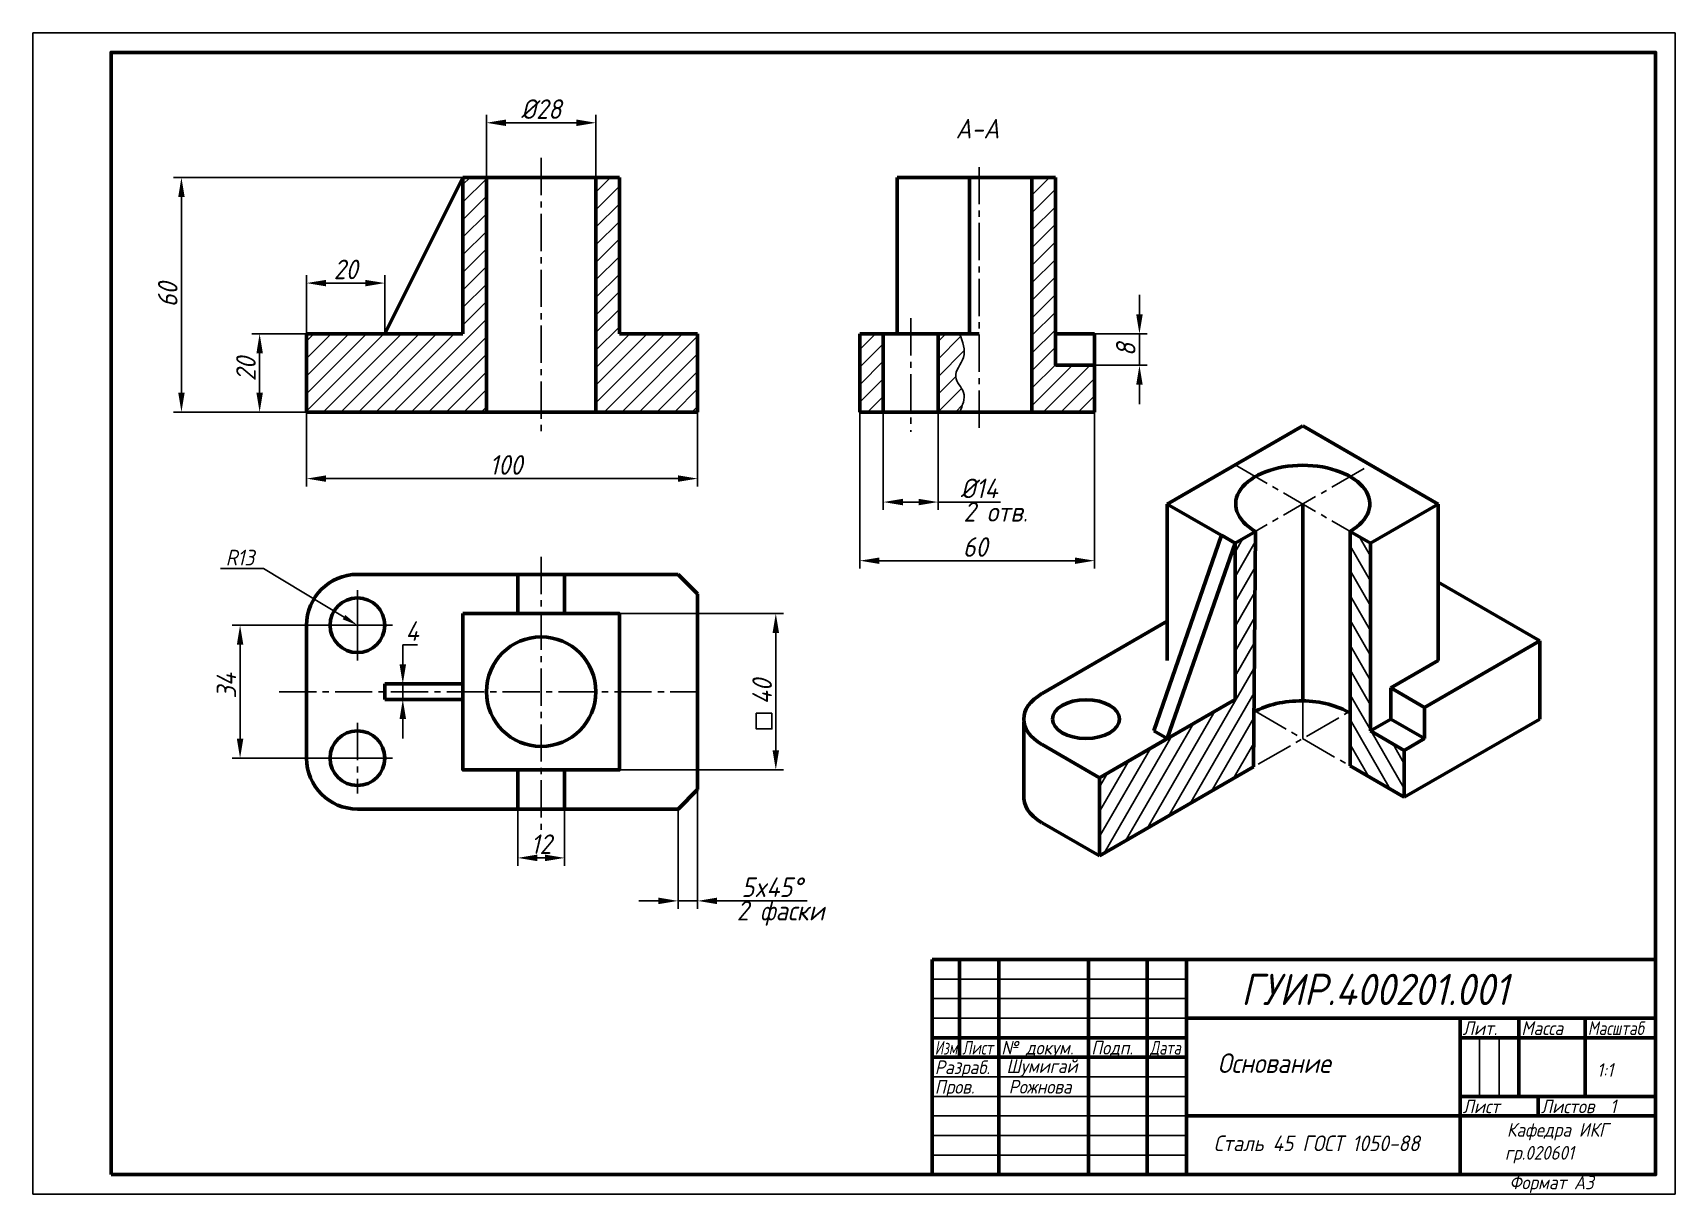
# Model space of a CAD drawing. Header units: millimetres. Extents: x 0 to 420, y 0 to 297.
import ezdxf
from ezdxf import colors
from ezdxf.entities.mleader import LeaderData, LeaderLine
from ezdxf.math import Vec2, Vec3

# ---------------------------------------------------------------- set-up
doc = ezdxf.new("R2010")
doc.units = ezdxf.units.MM
doc.header["$LTSCALE"] = 0.5
doc.linetypes.add('осевая2', pattern=[28.575, 19.05, -3.175, 3.175, -3.175])
doc.layers.get('0').update_dxf_attribs({"lineweight": 60})
doc.layers.get('Defpoints').update_dxf_attribs({"color": 5})
doc.layers.add('1-оси', color=1, linetype='осевая2')
doc.layers.add('3-размеры', color=6, linetype='Continuous')
doc.layers.add('2-штриховка', color=7, linetype='Continuous', true_color=0x00c7c7)
doc.layers.add('4-текст', color=7, linetype='Continuous', true_color=0x00ad00)
doc.styles.get("Standard").update_dxf_attribs({"font": 'isocpeui.ttf', "width": 0.9})
doc.dimstyles.new('Standart', dxfattribs={"dimtxt": 5, "dimasz": 5, "dimexe": 2, "dimexo": 0, "dimgap": 1, "dimtad": 1, "dimtoh": 1, "dimdec": 0, "dimtxsty": 'Standard', "dimcen": 2.5, "dimadec": 0, "dimazin": 0, "dimtfac": 1, "dimtdec": 0, "dimtmove": 0, "dimatfit": 3, "dimldrblk": 'DOTSMALL', "dimfxl": 1, "dimarcsym": 0})

# ---------------------------------------------------------------- blocks, each defined once
blk = doc.blocks.new('*D2')
at = {"layer": '3-размеры', "color": 0, "lineweight": -2, "transparency": 16777216}
for p, q in [((70, 220), (56, 220)), ((58, 215), (58, 205)), ((70, 200), (56, 200))]:
    blk.add_line(p, q, dxfattribs=at)
at = {"layer": '3-размеры', "color": 0, "transparency": 16777216}
for points in [[(57.17, 215), (58.83, 215), (58, 220)], [(57.17, 205), (58.83, 205), (58, 200)]]:
    blk.add_solid(points, dxfattribs=at)
at = {"layer": 'Defpoints', "color": 0, "transparency": 16777216}
for p in [(70, 220), (58, 200), (70, 200)]:
    blk.add_point(p, dxfattribs=at)
at = {"layer": '3-размеры', "color": 0, "transparency": 16777216, "insert": (54.5, 211), "char_height": 5, "attachment_point": 5, "rotation": 90}
blk.add_mtext('20', dxfattribs=at)
blk = doc.blocks.new('_DotSmall')
at = {"color": 0, "linetype": 'ByBlock', "const_width": 0.5}
blk.add_lwpolyline([(-0.0625, 0, 1), (0.0625, 0, 1)], format="xyb", close=True, dxfattribs=at)
blk = doc.blocks.new('*D3')
at = {"layer": '3-размеры', "color": 0, "lineweight": -2, "transparency": 16777216}
for p, q in [((116, 260), (116, 276)), ((121, 274), (139, 274)), ((144, 260), (144, 276))]:
    blk.add_line(p, q, dxfattribs=at)
at = {"layer": '3-размеры', "color": 0, "transparency": 16777216}
for points in [[(121, 274.83), (121, 273.17), (116, 274)], [(139, 274.83), (139, 273.17), (144, 274)]]:
    blk.add_solid(points, dxfattribs=at)
at = {"layer": 'Defpoints', "color": 0, "transparency": 16777216}
for p in [(144, 274), (116, 260), (144, 260)]:
    blk.add_point(p, dxfattribs=at)
at = {"layer": '3-размеры', "color": 0, "transparency": 16777216, "insert": (130, 277.5), "char_height": 5, "attachment_point": 5}
blk.add_mtext('%%c28', dxfattribs=at)
blk = doc.blocks.new('*D4')
at = {"layer": '3-размеры', "color": 0, "lineweight": -2, "transparency": 16777216}
for p, q in [((283, 225), (283, 230)), ((271.5, 220), (285, 220)), ((283, 220), (283, 212)), ((271.5, 212), (285, 212)), ((283, 207), (283, 202))]:
    blk.add_line(p, q, dxfattribs=at)
at = {"layer": '3-размеры', "color": 0, "transparency": 16777216}
for points in [[(282.17, 225), (283.83, 225), (283, 220)], [(282.17, 207), (283.83, 207), (283, 212)]]:
    blk.add_solid(points, dxfattribs=at)
at = {"layer": 'Defpoints', "color": 0, "transparency": 16777216}
for p in [(271.5, 220), (271.5, 212), (283, 212)]:
    blk.add_point(p, dxfattribs=at)
at = {"layer": '3-размеры', "color": 0, "transparency": 16777216, "insert": (279.5, 216), "char_height": 5, "attachment_point": 5, "rotation": 90}
blk.add_mtext('8', dxfattribs=at)
blk = doc.blocks.new('*D5')
at = {"layer": '3-размеры', "color": 0, "lineweight": -2, "transparency": 16777216}
for p, q in [((70, 200), (70, 181)), ((170, 200), (170, 181)), ((75, 183), (165, 183))]:
    blk.add_line(p, q, dxfattribs=at)
at = {"layer": '3-размеры', "color": 0, "transparency": 16777216}
for points in [[(75, 183.83), (75, 182.17), (70, 183)], [(165, 183.83), (165, 182.17), (170, 183)]]:
    blk.add_solid(points, dxfattribs=at)
at = {"layer": 'Defpoints', "color": 0, "transparency": 16777216}
for p in [(70, 200), (170, 200), (170, 183)]:
    blk.add_point(p, dxfattribs=at)
at = {"layer": '3-размеры', "color": 0, "transparency": 16777216, "insert": (121, 186.5), "char_height": 5, "attachment_point": 5}
blk.add_mtext('100', dxfattribs=at)
blk = doc.blocks.new('*D6')
at = {"layer": '3-размеры', "color": 0, "lineweight": -2, "transparency": 16777216}
for p, q in [((110, 260), (36, 260)), ((38, 255), (38, 205)), ((70, 200), (36, 200))]:
    blk.add_line(p, q, dxfattribs=at)
at = {"layer": '3-размеры', "color": 0, "transparency": 16777216}
for points in [[(37.17, 255), (38.83, 255), (38, 260)], [(37.17, 205), (38.83, 205), (38, 200)]]:
    blk.add_solid(points, dxfattribs=at)
at = {"layer": 'Defpoints', "color": 0, "transparency": 16777216}
for p in [(110, 260), (38, 200), (70, 200)]:
    blk.add_point(p, dxfattribs=at)
at = {"layer": '3-размеры', "color": 0, "transparency": 16777216, "insert": (34.5, 230), "char_height": 5, "attachment_point": 5, "rotation": 90}
blk.add_mtext('60', dxfattribs=at)
blk = doc.blocks.new('*D7')
at = {"layer": '3-размеры', "color": 0, "lineweight": -2, "transparency": 16777216}
for p, q in [((70, 220), (70, 235)), ((75, 233), (85, 233)), ((90, 220), (90, 235))]:
    blk.add_line(p, q, dxfattribs=at)
at = {"layer": '3-размеры', "color": 0, "transparency": 16777216}
for points in [[(75, 233.83), (75, 232.17), (70, 233)], [(85, 233.83), (85, 232.17), (90, 233)]]:
    blk.add_solid(points, dxfattribs=at)
at = {"layer": 'Defpoints', "color": 0, "transparency": 16777216}
for p in [(90, 233), (70, 220), (90, 220)]:
    blk.add_point(p, dxfattribs=at)
at = {"layer": '3-размеры', "color": 0, "transparency": 16777216, "insert": (80, 236.5), "char_height": 5, "attachment_point": 5}
blk.add_mtext('20', dxfattribs=at)
blk = doc.blocks.new('*D8')
at = {"layer": '3-размеры', "color": 0, "lineweight": -2, "transparency": 16777216}
for p, q in [((150, 148.5), (192, 148.5)), ((190, 143.5), (190, 113.5)), ((150, 108.5), (192, 108.5))]:
    blk.add_line(p, q, dxfattribs=at)
at = {"layer": '3-размеры', "color": 0, "transparency": 16777216}
for points in [[(189.17, 143.5), (190.83, 143.5), (190, 148.5)], [(189.17, 113.5), (190.83, 113.5), (190, 108.5)]]:
    blk.add_solid(points, dxfattribs=at)
at = {"layer": 'Defpoints', "color": 0, "transparency": 16777216}
for p in [(150, 148.5), (150, 108.5), (190, 108.5)]:
    blk.add_point(p, dxfattribs=at)
at = {"layer": '3-размеры', "color": 0, "transparency": 16777216, "insert": (186.5, 128.5), "char_height": 5, "attachment_point": 5, "rotation": 90}
blk.add_mtext('40', dxfattribs=at)
blk = doc.blocks.new('*D9')
at = {"layer": '3-размеры', "color": 0, "lineweight": -2, "transparency": 16777216}
for p, q in [((124, 98.5), (124, 84)), ((136, 98.5), (136, 84)), ((129, 86), (131, 86))]:
    blk.add_line(p, q, dxfattribs=at)
at = {"layer": '3-размеры', "color": 0, "transparency": 16777216}
for points in [[(129, 86.83), (129, 85.17), (124, 86)], [(131, 86.83), (131, 85.17), (136, 86)]]:
    blk.add_solid(points, dxfattribs=at)
at = {"layer": 'Defpoints', "color": 0, "transparency": 16777216}
for p in [(124, 98.5), (136, 98.5), (136, 86)]:
    blk.add_point(p, dxfattribs=at)
at = {"layer": '3-размеры', "color": 0, "transparency": 16777216, "insert": (130, 89.5), "char_height": 5, "attachment_point": 5}
blk.add_mtext('12', dxfattribs=at)
blk = doc.blocks.new('*D10')
at = {"layer": '3-размеры', "color": 0, "lineweight": -2, "transparency": 16777216}
for p, q in [((83, 145.5), (51, 145.5)), ((53, 140.5), (53, 116.5)), ((83, 111.5), (51, 111.5))]:
    blk.add_line(p, q, dxfattribs=at)
at = {"layer": '3-размеры', "color": 0, "transparency": 16777216}
for points in [[(52.17, 140.5), (53.83, 140.5), (53, 145.5)], [(52.17, 116.5), (53.83, 116.5), (53, 111.5)]]:
    blk.add_solid(points, dxfattribs=at)
at = {"layer": 'Defpoints', "color": 0, "transparency": 16777216}
for p in [(83, 145.5), (53, 111.5), (83, 111.5)]:
    blk.add_point(p, dxfattribs=at)
at = {"layer": '3-размеры', "color": 0, "transparency": 16777216, "insert": (49.5, 130), "char_height": 5, "attachment_point": 5, "rotation": 90}
blk.add_mtext('34', dxfattribs=at)
blk = doc.blocks.new('*D11')
at = {"layer": '3-размеры', "color": 0, "lineweight": -2, "transparency": 16777216}
for p, q in [((94.61, 135.5), (94.61, 140.5)), ((94.61, 140.5), (98.39, 140.5)), ((90, 130.5), (96.61, 130.5)), ((94.61, 126.5), (94.61, 130.5)), ((90, 126.5), (96.61, 126.5)), ((94.61, 121.5), (94.61, 116.5))]:
    blk.add_line(p, q, dxfattribs=at)
at = {"layer": '3-размеры', "color": 0, "transparency": 16777216}
for points in [[(93.78, 135.5), (95.44, 135.5), (94.61, 130.5)], [(93.78, 121.5), (95.44, 121.5), (94.61, 126.5)]]:
    blk.add_solid(points, dxfattribs=at)
at = {"layer": 'Defpoints', "color": 0, "transparency": 16777216}
for p in [(90, 130.5), (90, 126.5), (94.61, 126.5)]:
    blk.add_point(p, dxfattribs=at)
at = {"layer": '3-размеры', "color": 0, "transparency": 16777216, "insert": (97, 144), "char_height": 5, "attachment_point": 5}
blk.add_mtext('4', dxfattribs=at)
blk = doc.blocks.new('*D12')
at = {"layer": '3-размеры', "color": 0, "lineweight": -2, "transparency": 16777216}
for p, q in [((170, 103.5), (170, 73)), ((165, 98.5), (165, 73)), ((160, 75), (155, 75)), ((165, 75), (170, 75)), ((175, 75), (198.04, 75))]:
    blk.add_line(p, q, dxfattribs=at)
at = {"layer": '3-размеры', "color": 0, "transparency": 16777216}
for points in [[(160, 75.83), (160, 74.17), (165, 75)], [(175, 75.83), (175, 74.17), (170, 75)]]:
    blk.add_solid(points, dxfattribs=at)
at = {"layer": 'Defpoints', "color": 0, "transparency": 16777216}
for p in [(170, 103.5), (165, 98.5), (170, 75)]:
    blk.add_point(p, dxfattribs=at)
at = {"layer": '3-размеры', "color": 0, "transparency": 16777216, "insert": (189.02, 78.5), "char_height": 5, "attachment_point": 5}
blk.add_mtext('5x45%%D', dxfattribs=at)
blk = doc.blocks.new('*D13')
at = {"layer": '3-размеры', "color": 0, "lineweight": -2, "transparency": 16777216}
for p, q in [((217.5, 200), (217.5, 175)), ((231.5, 200), (231.5, 175)), ((222.5, 177), (226.5, 177)), ((231.5, 177), (247.47, 177))]:
    blk.add_line(p, q, dxfattribs=at)
at = {"layer": '3-размеры', "color": 0, "transparency": 16777216}
for points in [[(222.5, 177.83), (222.5, 176.17), (217.5, 177)], [(226.5, 177.83), (226.5, 176.17), (231.5, 177)]]:
    blk.add_solid(points, dxfattribs=at)
at = {"layer": 'Defpoints', "color": 0, "transparency": 16777216}
for p in [(217.5, 200), (231.5, 200), (231.5, 177)]:
    blk.add_point(p, dxfattribs=at)
at = {"layer": '3-размеры', "color": 0, "transparency": 16777216, "insert": (242, 180.5), "char_height": 5, "attachment_point": 5}
blk.add_mtext('%%C14', dxfattribs=at)
blk = doc.blocks.new('*D14')
at = {"layer": '3-размеры', "color": 0, "lineweight": -2, "transparency": 16777216}
for p, q in [((211.5, 200), (211.5, 160)), ((271.5, 200), (271.5, 160)), ((216.5, 162), (266.5, 162))]:
    blk.add_line(p, q, dxfattribs=at)
at = {"layer": '3-размеры', "color": 0, "transparency": 16777216}
for points in [[(216.5, 162.83), (216.5, 161.17), (211.5, 162)], [(266.5, 162.83), (266.5, 161.17), (271.5, 162)]]:
    blk.add_solid(points, dxfattribs=at)
at = {"layer": 'Defpoints', "color": 0, "transparency": 16777216}
for p in [(211.5, 200), (271.5, 200), (271.5, 162)]:
    blk.add_point(p, dxfattribs=at)
at = {"layer": '3-размеры', "color": 0, "transparency": 16777216, "insert": (241, 165.5), "char_height": 5, "attachment_point": 5}
blk.add_mtext('60', dxfattribs=at)

msp = doc.modelspace()

# ---------------------------------------------------------------- hatches: boundary and pattern name
at = {"layer": '2-штриховка'}
h = msp.add_hatch(dxfattribs=at)
h.set_pattern_fill('ANSI31', color=256, angle=75)
h.paths.add_polyline_path([(350.74, 113.5), (342.08, 118.5), (342.08, 166.5), (336.88, 169.5), (336.88, 109.5), (350.74, 101.5)])
h.paths.add_polyline_path([(60.25, 206.07), (60.25, 215.4), (48.25, 215.4), (48.25, 206.07)], flags=9)
h.paths.add_polyline_path([(285.25, 212.52), (285.25, 218.75), (273.25, 218.75), (273.25, 212.52)], flags=9)
h.paths.add_polyline_path([(114.49, 180.75), (126.15, 180.75), (126.15, 192.75), (114.49, 192.75)], flags=9)
h.paths.add_polyline_path([(40.25, 224.96), (40.25, 234.29), (28.25, 234.29), (28.25, 224.96)], flags=9)
h.paths.add_polyline_path([(75.07, 230.75), (84.4, 230.75), (84.4, 242.75), (75.07, 242.75)], flags=9)
h.paths.add_polyline_path([(192.25, 123.21), (192.25, 133.01), (180.25, 133.01), (180.25, 123.21)], flags=9)
h.paths.add_polyline_path([(125.04, 83.75), (133.6, 83.75), (133.6, 95.75), (125.04, 95.75)], flags=9)
h.paths.add_polyline_path([(55.25, 125.07), (55.25, 134.56), (43.25, 134.56), (43.25, 125.07)], flags=9)
h.paths.add_polyline_path([(47.82, 158.2), (57.64, 158.2), (57.64, 167.8), (47.82, 167.8)], flags=9)
h.paths.add_polyline_path([(93.58, 138.25), (99.81, 138.25), (99.81, 150.25), (93.58, 150.25)], flags=9)
h.paths.add_polyline_path([(179.21, 72.75), (198.29, 72.75), (198.29, 84.75), (179.21, 84.75)], flags=9)
h.paths.add_polyline_path([(235.15, 174.75), (247.89, 174.75), (247.89, 186.75), (235.15, 186.75)], flags=9)
h.paths.add_polyline_path([(235.96, 159.75), (245.29, 159.75), (245.29, 171.75), (235.96, 171.75)], flags=9)
h.paths.add_polyline_path([(234.75, 268.75), (248.9, 268.75), (248.9, 276.25), (234.75, 276.25)], flags=9)
h.paths.add_polyline_path([(236.75, 170.75), (257.42, 170.75), (257.42, 178.25), (236.75, 178.25)], flags=9)
h.paths.add_polyline_path([(178.38, 66.88), (205.23, 66.88), (205.23, 76.62), (178.38, 76.62)], flags=9)
h = msp.add_hatch(dxfattribs=at)
h.set_pattern_fill('ANSI31', color=256)
h.paths.add_polyline_path([(116, 260), (110, 260), (110, 220), (70, 220), (70, 200), (116, 200)])
h.paths.add_polyline_path([(170, 220), (150, 220), (150, 260), (144, 260), (144, 200), (170, 200)])
h = msp.add_hatch(dxfattribs=at)
h.set_pattern_fill('ANSI31', color=256)
h.paths.add_polyline_path([(261.5, 260), (255.5, 260), (255.5, 200), (271.5, 200), (271.5, 212), (261.5, 212), (261.5, 220)])
h = msp.add_hatch(dxfattribs=at)
h.set_pattern_fill('ANSI31', color=256)
edge = h.paths.add_edge_path()
edge.add_spline(control_points=[(237, 200), (237.75, 201.71), (239.16, 204.92), (234.45, 209.22), (239.32, 214.16), (237.8, 217.98), (237, 220)], knot_values=[0, 0, 0, 0, 5.09902, 9.571155, 14.95632, 21.039083, 21.039083, 21.039083, 21.039083], degree=3, periodic=0)
edge.add_line((237, 220), (231.5, 220))
edge.add_line((231.5, 220), (231.5, 200))
edge.add_line((231.5, 200), (235, 200))
edge.add_line((235, 200), (237, 200))
h.paths.add_polyline_path([(217.5, 220), (216, 220), (211.5, 220), (211.5, 200), (217.5, 200)])
h = msp.add_hatch(dxfattribs=at)
h.set_pattern_fill('ANSI31', color=256, angle=15)
h.paths.add_polyline_path([(312.2, 109.25), (312.64, 169.5), (307.44, 166.5), (307.44, 126.5), (272.8, 106.5), (272.8, 86.5)])

# ---------------------------------------------------------------- linework, layer by layer
for p, q in [((90, 220), (110, 260)), ((150, 260), (110, 260)), ((110, 260), (110, 220)), ((110, 260), (110, 260)), ((110, 260), (116, 260)), ((116, 260), (116, 200)), ((144, 260), (144, 200)), ((150, 220), (150, 260)), ((221, 220), (221, 260)), ((221, 260), (261.5, 260)), ((239.5, 220), (239.5, 260)), ((255.5, 260), (255.5, 200)), ((261.5, 260), (261.5, 220)), ((110, 220), (70, 220)), ((70, 220), (70, 200)), ((170, 220), (150, 220)), ((170, 200), (170, 220)), ((211.5, 200), (211.5, 220)), ((211.5, 220), (216, 220)), ((221, 220), (216, 220)), ((217.5, 200), (217.5, 220)), ((221, 220), (242, 220)), ((231.5, 200), (231.5, 220)), ((261.5, 220), (271.5, 220)), ((261.5, 220), (261.5, 212)), ((271.5, 200), (271.5, 220)), ((261.5, 212), (271.5, 212)), ((70, 200), (170, 200)), ((211.5, 200), (216, 200)), ((211.5, 200), (217.5, 200)), ((216, 200), (271.5, 200)), ((221, 200), (235, 200)), ((290.12, 176.5), (324.76, 196.5)), ((324.76, 196.5), (359.4, 176.5)), ((307.44, 166.5), (290.12, 176.5)), ((290.12, 176.5), (290.12, 136.5)), ((324.76, 136.5), (324.76, 176.5)), ((359.4, 176.5), (342.08, 166.5)), ((359.4, 176.5), (359.4, 136.5)), ((303.97, 168.5), (286.65, 118.5)), ((307.44, 166.5), (303.97, 168.5)), ((312.64, 169.5), (307.44, 166.5)), ((312.64, 169.5), (312.2, 109.25)), ((342.08, 166.5), (336.88, 169.5)), ((336.88, 169.5), (336.88, 109.5)), ((290.12, 116.5), (307.44, 166.5)), ((307.44, 166.5), (307.44, 126.5)), ((342.08, 166.5), (342.08, 118.5)), ((83, 158.5), (165, 158.5)), ((130, 158.5), (124, 158.5)), ((124, 158.5), (124, 148.5)), ((136, 158.5), (136, 148.5)), ((165, 158.5), (170, 153.5)), ((359.4, 156.5), (385.38, 141.5)), ((170, 153.5), (170, 128.5)), ((70, 128.5), (70, 145.5)), ((258.08, 128), (290.12, 146.5)), ((385.38, 141.5), (355.94, 124.5)), ((385.38, 141.5), (385.38, 121.5)), ((324.76, 126.14), (324.76, 136.5)), ((359.4, 136.5), (347.28, 129.5)), ((110, 130.5), (90, 130.5)), ((90, 130.5), (90, 128.5)), ((110, 128.5), (110, 130.5)), ((70, 128.5), (70, 111.5)), ((90, 126.5), (90, 128.5)), ((110, 126.5), (90, 126.5)), ((170, 103.5), (170, 128.5)), ((307.44, 126.5), (272.8, 106.5)), ((355.94, 124.5), (347.28, 129.5)), ((347.28, 129.5), (347.28, 121.5)), ((355.94, 116.5), (355.94, 124.5)), ((253.45, 100.83), (253.45, 120.83)), ((290.12, 116.5), (286.65, 118.5)), ((342.08, 118.5), (347.28, 121.5)), ((350.74, 113.5), (342.08, 118.5)), ((347.28, 121.5), (355.94, 116.5)), ((385.38, 121.5), (350.74, 101.5)), ((272.8, 106.5), (258.08, 115)), ((272.8, 106.5), (290.12, 116.5)), ((350.74, 113.5), (355.94, 116.5)), ((350.74, 113.5), (350.74, 101.5)), ((312.2, 109.25), (272.8, 86.5)), ((350.74, 101.5), (336.88, 109.5)), ((124, 98.5), (124, 108.5)), ((136, 98.5), (136, 108.5)), ((272.8, 86.5), (272.8, 106.5)), ((165, 98.5), (170, 103.5)), ((83, 98.5), (165, 98.5)), ((130, 98.5), (124, 98.5)), ((258.08, 95), (272.8, 86.5)), ((365, 45), (365, 40))]:
    msp.add_line(p, q)
at = {"lineweight": 60}
for p, q in [((415, 60), (230, 60)), ((230, 5), (230, 60)), ((237, 60), (237, 35)), ((247, 5), (247, 60)), ((270, 60), (270, 5)), ((285, 5), (285, 60)), ((295, 60), (295, 5)), ((295, 45), (415, 45)), ((365, 5), (365, 45)), ((380, 45), (380, 25)), ((397, 25), (397, 45)), ((230, 40), (295, 40)), ((365, 40), (415, 40)), ((230, 35), (295, 35)), ((365, 25), (415, 25)), ((385, 20), (385, 25)), ((295, 20), (415, 20))]:
    msp.add_line(p, q, dxfattribs=at)
at = {"lineweight": -3}
for p, q in [((230, 55), (295, 55)), ((230, 50), (295, 50)), ((230, 45), (295, 45)), ((370, 25), (370, 40)), ((375, 40), (375, 25)), ((230, 30), (295, 30)), ((230, 25), (295, 25)), ((230, 20), (295, 20)), ((230, 15), (295, 15)), ((230, 10), (295, 10))]:
    msp.add_line(p, q, dxfattribs=at)
at = {"lineweight": 60}
msp.add_lwpolyline([(20, 5), (415, 5), (415, 292), (20, 292)], close=True, dxfattribs=at)
msp.add_lwpolyline([(110, 148.5), (110, 108.5), (150, 108.5), (150, 148.5)], close=True)
for centre, radius in [((83, 145.5), 7), ((130, 128.5), 14), ((83, 111.5), 7)]:
    msp.add_circle(centre, radius)
for centre, start, end in [((83, 145.5), 90, 180), ((83, 111.5), 180, 270)]:
    msp.add_arc(centre, 13, start, end)
for centre, major_axis, start_param, end_param in [((324.76, 176.5), (-17.15, 0), 2.356194, 7.068583), ((269.33, 121.5), (-15.92, 0), 5.497787, 7.068583), ((324.32, 116.25), (-17.15, 0), 3.890748, 5.489403), ((269.33, 101.5), (-15.92, 0), 6.21017, 7.068583)]:
    msp.add_ellipse(centre, major_axis=major_axis, ratio=0.57735, start_param=start_param, end_param=end_param)
msp.add_ellipse((269.33, 121.5), major_axis=(-8.57, 0), ratio=0.57735)
at = {"layer": '1-оси'}
for p, q in [((130, 265), (130, 195)), ((242, 196), (242, 264)), ((224.5, 224), (224.5, 195)), ((307.44, 186.5), (342.08, 166.5)), ((307.44, 166.5), (342.08, 186.5)), ((324.76, 116.5), (324.76, 176.5)), ((130, 163), (130, 93)), ((359.4, 156.5), (385.38, 141.5)), ((83, 145.5), (83, 154.5)), ((83, 145.5), (74, 145.5)), ((83, 145.5), (83, 136.5)), ((83, 145.5), (92, 145.5)), ((347.28, 129.5), (359.4, 136.5)), ((63, 128.5), (170, 128.5)), ((276.26, 88.5), (336.88, 123.5)), ((312.3, 123.69), (350.74, 101.5)), ((83, 111.5), (83, 120.5)), ((83, 120.5), (83, 102.5)), ((92, 111.5), (74, 111.5)), ((83, 111.5), (92, 111.5))]:
    msp.add_line(p, q, dxfattribs=at)
at = {"layer": '2-штриховка'}
msp.add_spline([(237, 220), (238, 214), (236, 209), (238, 205), (237, 200)], degree=3, dxfattribs=at)
at = {"layer": '3-размеры'}
msp.add_lwpolyline([(189, 123), (185, 123), (185, 119), (189, 119)], close=True, dxfattribs=at)
at = {"layer": 'Defpoints'}
msp.add_lwpolyline([(0, 0), (420, 0), (420, 297), (0, 297)], close=True, dxfattribs=at)

# ---------------------------------------------------------------- texts
at = {"lineweight": -3, "width": 0.9}
msp.add_text('Формат А3', height=3.5, dxfattribs=at).set_placement((377.6, 1.25))
at = {"layer": '3-размеры', "width": 0.9}
for s, p in [('2 отв.', (238, 172)), ('2 фаски', (180, 70))]:
    msp.add_text(s, height=5, dxfattribs=at).set_placement(p)
at = {"layer": '4-текст', "width": 0.9}
for s, height, p in [('A-A', 5, (236, 270)), ('ГУИР.400201.001', 8, (309, 48.36)), ('Шумигай', 3.5, (249, 31)), ('Основание', 5, (303, 31)), ('1:1', 3.5, (400, 30)), ('Рожнова', 3.5, (249.55, 25.72)), ('Сталь 45 ГОСТ 1050-88', 4, (302, 11))]:
    msp.add_text(s, height=height, dxfattribs=at).set_placement(p)
at = {"layer": '4-текст', "lineweight": -3}
for s, width, p in [('Лит.', 0.9, (365.67, 40.7)), ('Масса', 0.9, (380.67, 40.7)), ('Масштаб', 0.8, (397.67, 40.7)), ('Изм.', 0.7, (230.67, 35.7)), ('Лист', 0.75, (237.67, 35.7)), ('№ докум.', 0.9, (247.67, 35.7)), ('Подп.', 0.9, (270.67, 35.7)), ('Дата', 0.75, (285.67, 35.7)), ('Разраб.', 0.9, (230.67, 30.7)), ('Пров.', 0.9, (230.67, 25.7)), ('Лист', 0.9, (365.67, 20.7)), ('Листов  1', 0.9, (385.67, 20.7)), ('Кафедра ИКГ', 0.9, (376.97, 14.7)), ('гр.020601', 0.9, (376.48, 8.82))]:
    msp.add_text(s, height=3.5, dxfattribs=dict(at, width=width)).set_placement(p)

# ---------------------------------------------------------------- dimensions: what is measured, and where the dimension line sits
at = {"layer": '3-размеры'}
for base, p1, p2, text, picture, middle in [((144, 274), (116, 260), (144, 260), '%%c28', '*D3', (130, 274)), ((231.5, 177), (217.5, 200), (231.5, 200), '%%C<>', '*D13', (242, 177)), ((170, 75), (165, 98.5), (170, 103.5), '5x4<>%%D', '*D12', (189.02, 75))]:
    dim = msp.add_linear_dim(base=base, p1=p1, p2=p2, text=text, dimstyle='Standart', dxfattribs=at)
    dim.commit()
    dim.dimension.update_dxf_attribs({"geometry": picture, "text_midpoint": middle, "dimtype": 160})
for base, p1, p2, picture, middle in [((38, 200), (110, 260), (70, 200), '*D6', (38, 230)), ((283, 212), (271.5, 220), (271.5, 212), '*D4', (283, 216)), ((58, 200), (70, 220), (70, 200), '*D2', (58, 211)), ((94.61, 126.5), (90, 130.5), (90, 126.5), '*D11', (97, 140.5)), ((190, 108.5), (150, 148.5), (150, 108.5), '*D8', (190, 128.5)), ((53, 111.5), (83, 145.5), (83, 111.5), '*D10', (53, 130))]:
    dim = msp.add_linear_dim(base=base, p1=p1, p2=p2, angle=90, dimstyle='Standart', dxfattribs=at)
    dim.commit()
    dim.dimension.update_dxf_attribs({"geometry": picture, "text_midpoint": middle, "dimtype": 160})
for base, p1, p2, picture, middle in [((90, 233), (70, 220), (90, 220), '*D7', (80, 233)), ((170, 183), (70, 200), (170, 200), '*D5', (121, 183)), ((136, 86), (124, 98.5), (136, 98.5), '*D9', (130, 86))]:
    dim = msp.add_linear_dim(base=base, p1=p1, p2=p2, dimstyle='Standart', dxfattribs=at)
    dim.commit()
    dim.dimension.update_dxf_attribs({"geometry": picture, "text_midpoint": middle, "dimtype": 160})
dim = msp.add_linear_dim(base=(271.5, 162), p1=(211.5, 200), p2=(271.5, 200), dimstyle='Standart', override={"dimtad": 3}, dxfattribs=at)
dim.commit()
dim.dimension.update_dxf_attribs({"geometry": '*D14', "text_midpoint": (241, 162), "dimtype": 160})

# ---------------------------------------------------------------- leaders
ml = msp.add_multileader_mtext('Standard', dxfattribs=at)
ml.set_content('R13', color=256)
ml.set_leader_properties()
ml.build(insert=Vec2(0, 0))
ml.multileader.update_dxf_attribs({"text_right_attachment_type": 6, "dogleg_length": 0.36})
ctx = ml.context
ctx.base_point, ctx.plane_origin = Vec3(47.24, 162.8), Vec3(83, 145.5)
ctx.right_attachment, ctx.text_align_type = 6, 2
notes = []
notes.append((ctx, [(0, (1, 1, 0), (59, 160), (-1, 0), 0.36, [(0, [(83, 145.5)], 0, [])])]))
ctx.mtext.insert, ctx.mtext.alignment, ctx.mtext.flow_direction = Vec3(56.64, 164.8), 3, 5
for ctx, leaders in notes:
    for number, flags, end, landing, length, lines in leaders:
        leader = LeaderData()
        leader.index, (leader.has_last_leader_line, leader.has_dogleg_vector, leader.attachment_direction) = number, flags
        leader.last_leader_point, leader.dogleg_vector, leader.dogleg_length = Vec3(end), Vec3(landing), length
        for number, points, colour, breaks in lines:
            line = LeaderLine()
            line.index, line.vertices, line.color, line.breaks = number, Vec3.list(points), colors.encode_raw_color(colour), breaks
            leader.lines.append(line)
        ctx.leaders.append(leader)

doc.saveas('drawing.dxf')
